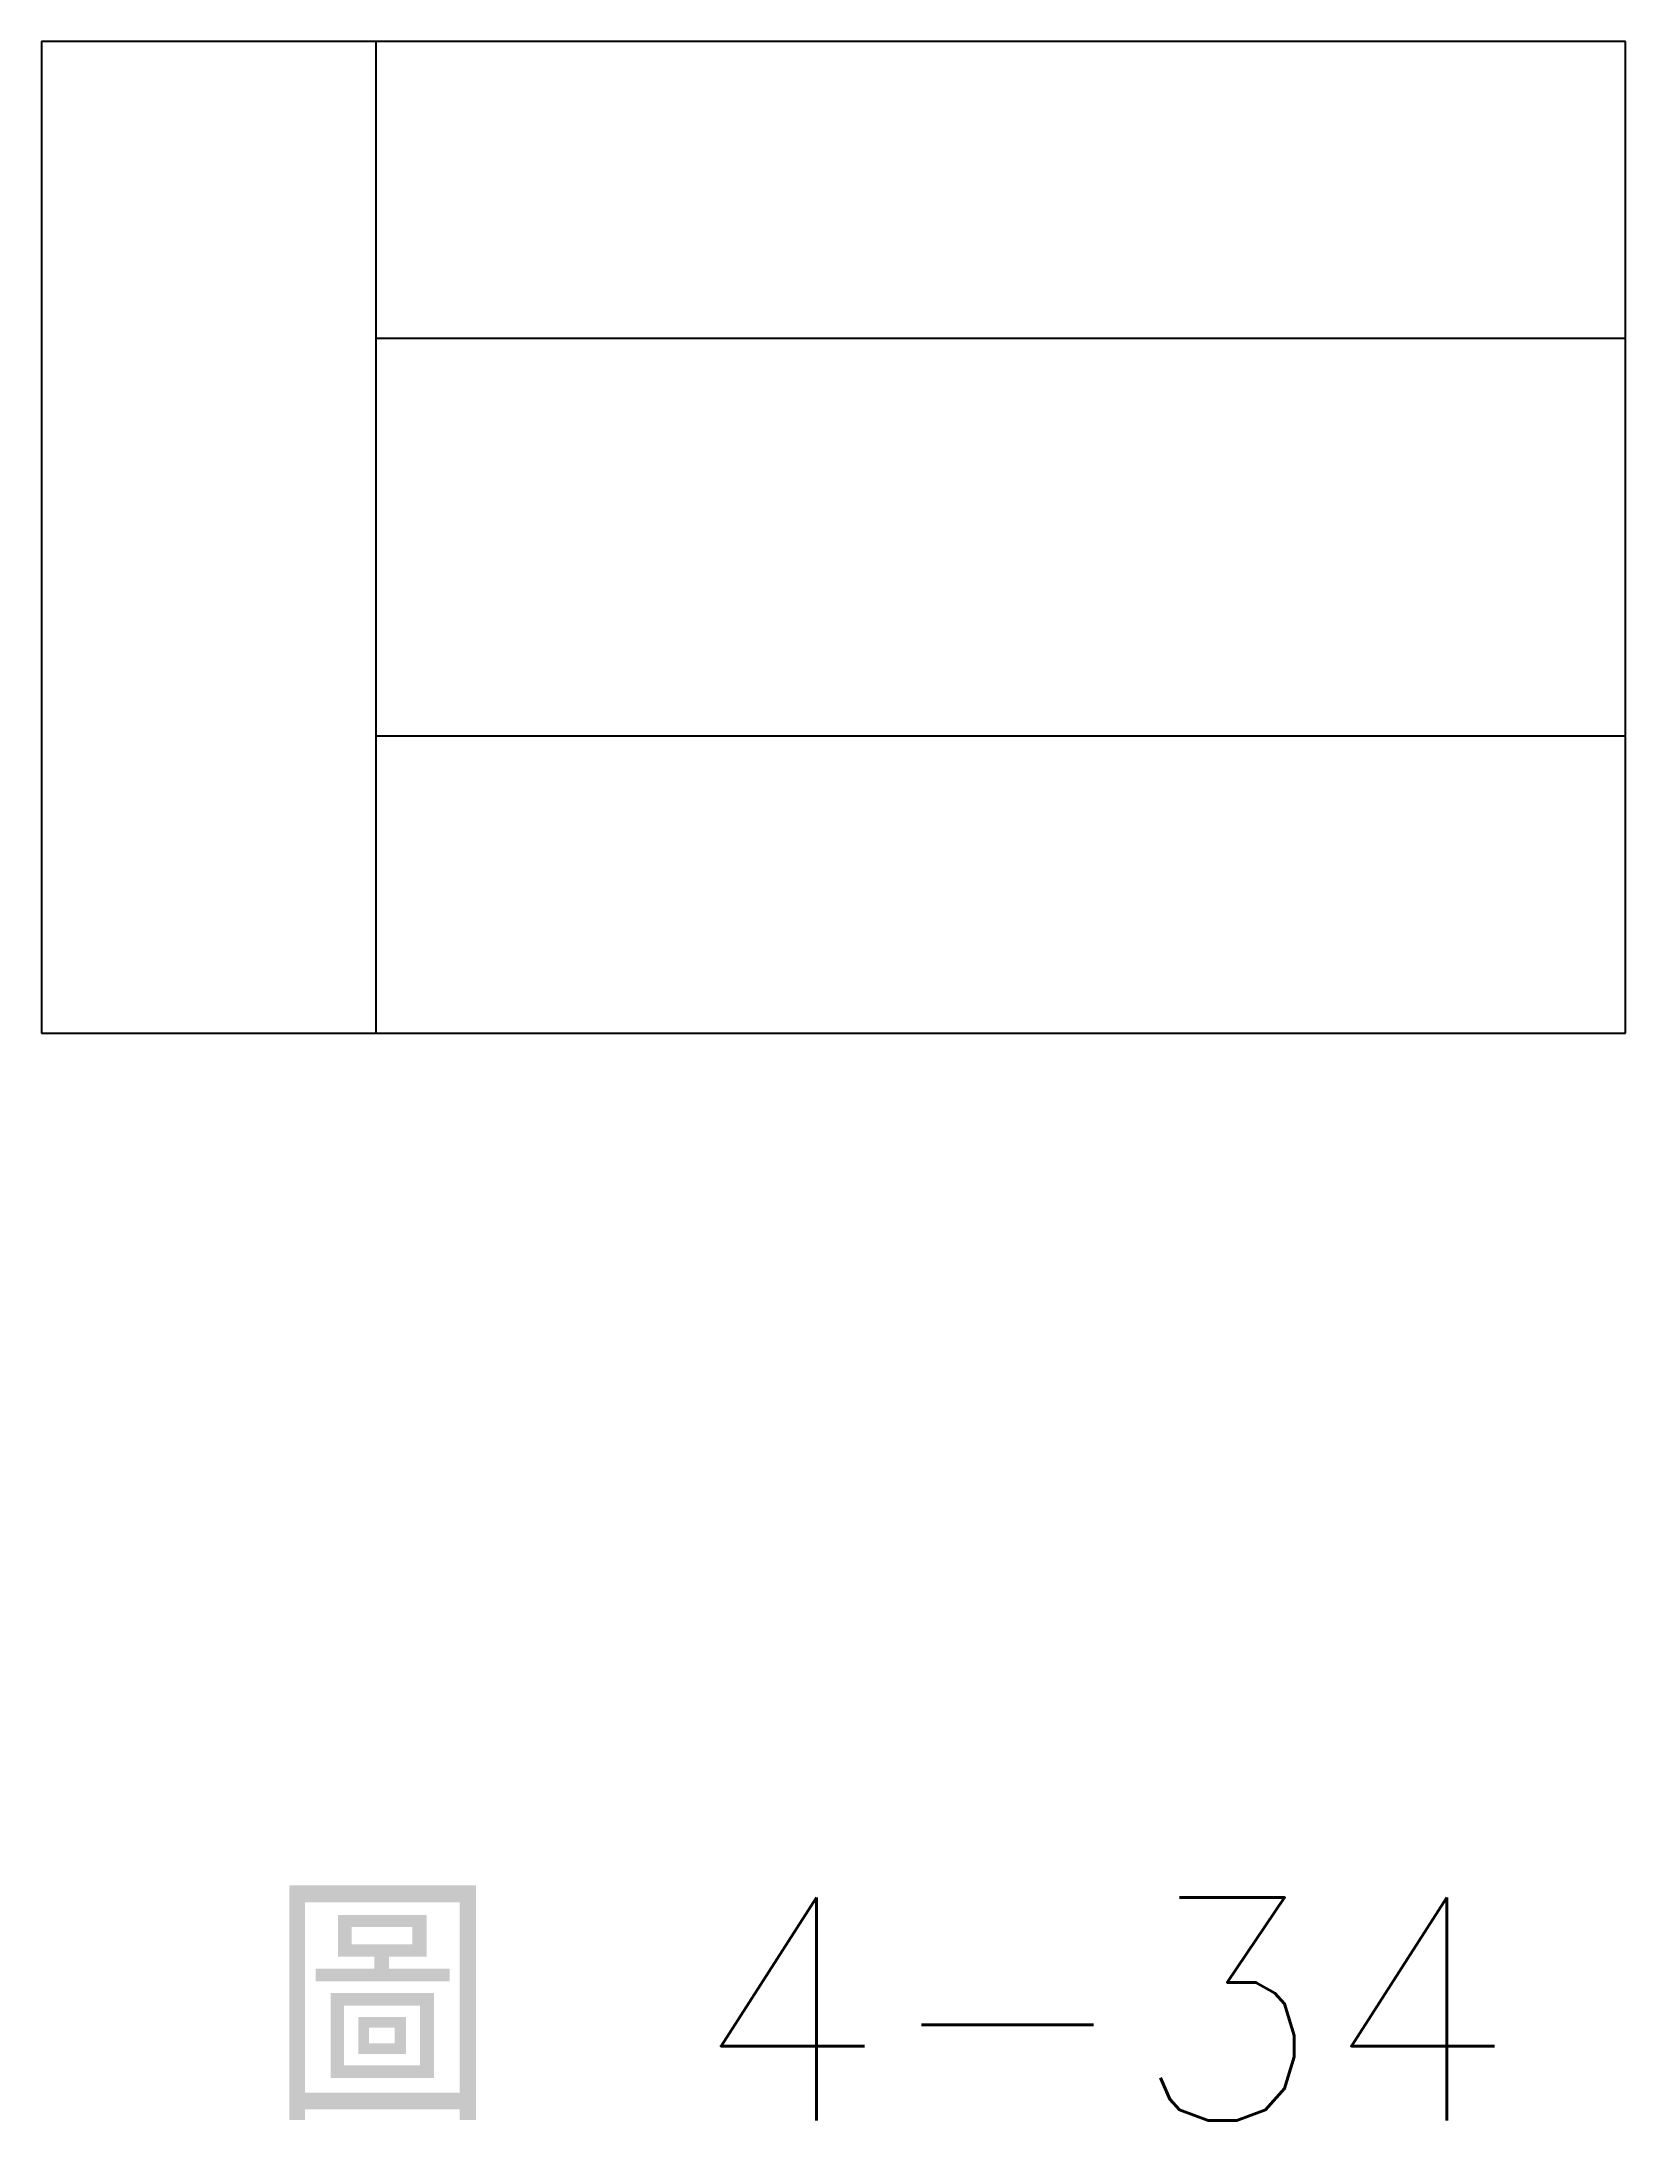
# Model space of a CAD drawing. Extents: x 67.6 to 89, y -85 to -57.
import ezdxf

# ---------------------------------------------------------------- set-up
doc = ezdxf.new("R2010")
doc.units = 0
doc.layers.add('輪廓線', color=7, linetype='CONTINUOUS')
doc.styles.add('CNS', font='txt.shx', dxfattribs={"width": 0.75, "height": 3, "bigfont": 'chineset.shx'})

msp = doc.modelspace()

# ---------------------------------------------------------------- linework, layer by layer
at = {"layer": '輪廓線'}
for p, q in [((67.626, -56.989, 25), (67.626, -70.338, 25)), ((88.952, -56.989, 25), (67.626, -56.989, 25)), ((72.126, -56.989, 25), (72.126, -70.338, 25)), ((88.952, -70.338, 25), (88.952, -56.989, 25)), ((88.952, -60.989, 25), (72.126, -60.989, 25)), ((72.126, -66.338, 25), (88.952, -66.338, 25)), ((67.626, -70.338, 25), (88.952, -70.338, 25))]:
    msp.add_line(p, q, dxfattribs=at)

# ---------------------------------------------------------------- texts
at = {"layer": '輪廓線', "style": 'CNS'}
msp.add_text('圖 4-34', height=3, dxfattribs=at).set_placement((70.716, -84.979))

doc.saveas('drawing.dxf')
